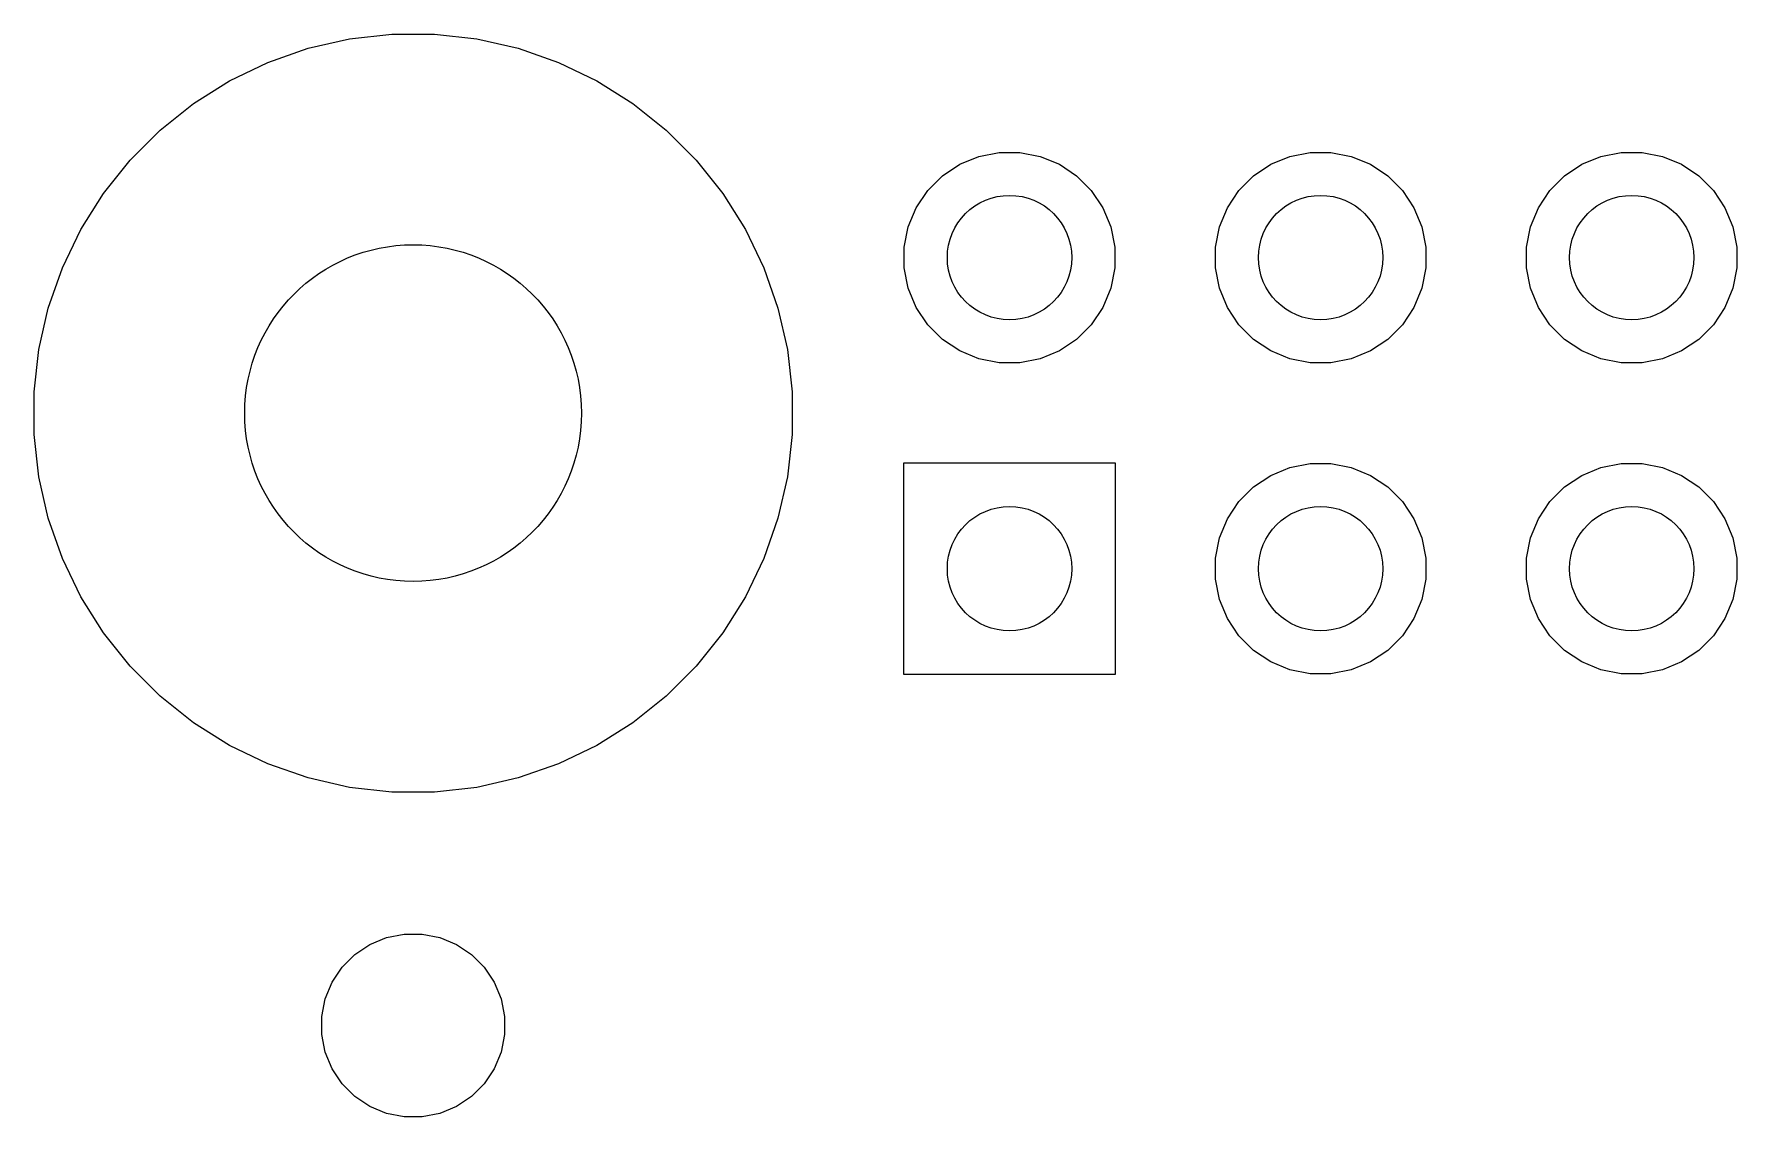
# Model space of a CAD drawing. Header units: inches. Extents: x 1.93 to 4.45, y -4.26 to -2.08.
# Drawn here: x 1.925 to 2.473, y -2.431 to -2.083 of the extents above; entities that cross this region are included whole.
import ezdxf

# ---------------------------------------------------------------- set-up
doc = ezdxf.new("R2010")
doc.units = ezdxf.units.IN
doc.header["$MEASUREMENT"] = 0
doc.layers.add('BLACK', color=250, linetype='CONTINUOUS')

msp = doc.modelspace()

# ---------------------------------------------------------------- linework, layer by layer
at = {"layer": 'BLACK', "linetype": 'CONTINUOUS'}
for p, q in [((2.01346, -2.08745), (2.0268, -2.0844)), ((2.0268, -2.0844), (2.0404, -2.08287)), ((2.0404, -2.08287), (2.05409, -2.08287)), ((2.05409, -2.08287), (2.06769, -2.0844)), ((2.06769, -2.0844), (2.08103, -2.08745)), ((2.00054, -2.09197), (2.01346, -2.08745)), ((2.08103, -2.08745), (2.09395, -2.09197)), ((1.98821, -2.09791), (2.00054, -2.09197)), ((2.09395, -2.09197), (2.10628, -2.09791)), ((1.97662, -2.10519), (1.98821, -2.09791)), ((2.10628, -2.09791), (2.11787, -2.10519)), ((1.96592, -2.11372), (1.97662, -2.10519)), ((2.11787, -2.10519), (2.12857, -2.11372)), ((1.95624, -2.1234), (1.96592, -2.11372)), ((2.12857, -2.11372), (2.13825, -2.1234)), ((1.94771, -2.1341), (1.95624, -2.1234)), ((2.13825, -2.1234), (2.14678, -2.1341)), ((2.22295, -2.12474), (2.22911, -2.12219)), ((2.22911, -2.12219), (2.23564, -2.12089)), ((2.23564, -2.12089), (2.24231, -2.12089)), ((2.24231, -2.12089), (2.24885, -2.12219)), ((2.24885, -2.12219), (2.255, -2.12474)), ((2.32295, -2.12474), (2.32911, -2.12219)), ((2.32911, -2.12219), (2.33564, -2.12089)), ((2.33564, -2.12089), (2.34231, -2.12089)), ((2.34231, -2.12089), (2.34885, -2.12219)), ((2.34885, -2.12219), (2.355, -2.12474)), ((2.42295, -2.12474), (2.42911, -2.12219)), ((2.42911, -2.12219), (2.43564, -2.12089)), ((2.43564, -2.12089), (2.44231, -2.12089)), ((2.44231, -2.12089), (2.44885, -2.12219)), ((2.44885, -2.12219), (2.455, -2.12474)), ((2.21269, -2.13316), (2.21741, -2.12844)), ((2.21741, -2.12844), (2.22295, -2.12474)), ((2.255, -2.12474), (2.26055, -2.12844)), ((2.26055, -2.12844), (2.26526, -2.13316)), ((2.31269, -2.13316), (2.31741, -2.12844)), ((2.31741, -2.12844), (2.32295, -2.12474)), ((2.355, -2.12474), (2.36055, -2.12844)), ((2.36055, -2.12844), (2.36526, -2.13316)), ((2.41269, -2.13316), (2.41741, -2.12844)), ((2.41741, -2.12844), (2.42295, -2.12474)), ((2.455, -2.12474), (2.46055, -2.12844)), ((2.46055, -2.12844), (2.46526, -2.13316)), ((1.94043, -2.14569), (1.94771, -2.1341)), ((2.14678, -2.1341), (2.15406, -2.14569)), ((2.20899, -2.1387), (2.21269, -2.13316)), ((2.26526, -2.13316), (2.26896, -2.1387)), ((2.30899, -2.1387), (2.31269, -2.13316)), ((2.36526, -2.13316), (2.36896, -2.1387)), ((2.40899, -2.1387), (2.41269, -2.13316)), ((2.46526, -2.13316), (2.46896, -2.1387)), ((2.20644, -2.14485), (2.20899, -2.1387)), ((2.26896, -2.1387), (2.27151, -2.14485)), ((2.30644, -2.14485), (2.30899, -2.1387)), ((2.36896, -2.1387), (2.37151, -2.14485)), ((2.40644, -2.14485), (2.40899, -2.1387)), ((2.46896, -2.1387), (2.47151, -2.14485)), ((1.93449, -2.15802), (1.94043, -2.14569)), ((2.15406, -2.14569), (2.16, -2.15802)), ((2.20514, -2.15139), (2.20644, -2.14485)), ((2.27151, -2.14485), (2.27281, -2.15139)), ((2.30514, -2.15139), (2.30644, -2.14485)), ((2.37151, -2.14485), (2.37281, -2.15139)), ((2.40514, -2.15139), (2.40644, -2.14485)), ((2.47151, -2.14485), (2.47281, -2.15139)), ((2.20514, -2.15806), (2.20514, -2.15139)), ((2.27281, -2.15139), (2.27281, -2.15806)), ((2.30514, -2.15806), (2.30514, -2.15139)), ((2.37281, -2.15139), (2.37281, -2.15806)), ((2.40514, -2.15806), (2.40514, -2.15139)), ((2.47281, -2.15139), (2.47281, -2.15806)), ((1.92997, -2.17094), (1.93449, -2.15802)), ((2.16, -2.15802), (2.16452, -2.17094)), ((2.20644, -2.16459), (2.20514, -2.15806)), ((2.27281, -2.15806), (2.27151, -2.16459)), ((2.30644, -2.16459), (2.30514, -2.15806)), ((2.37281, -2.15806), (2.37151, -2.16459)), ((2.40644, -2.16459), (2.40514, -2.15806)), ((2.47281, -2.15806), (2.47151, -2.16459)), ((2.20899, -2.17075), (2.20644, -2.16459)), ((2.27151, -2.16459), (2.26896, -2.17075)), ((2.30899, -2.17075), (2.30644, -2.16459)), ((2.37151, -2.16459), (2.36896, -2.17075)), ((2.40899, -2.17075), (2.40644, -2.16459)), ((2.47151, -2.16459), (2.46896, -2.17075)), ((1.92692, -2.18428), (1.92997, -2.17094)), ((2.16452, -2.17094), (2.16757, -2.18428)), ((2.21269, -2.17629), (2.20899, -2.17075)), ((2.26896, -2.17075), (2.26526, -2.17629)), ((2.31269, -2.17629), (2.30899, -2.17075)), ((2.36896, -2.17075), (2.36526, -2.17629)), ((2.41269, -2.17629), (2.40899, -2.17075)), ((2.46896, -2.17075), (2.46526, -2.17629)), ((2.21741, -2.18101), (2.21269, -2.17629)), ((2.26526, -2.17629), (2.26055, -2.18101)), ((2.31741, -2.18101), (2.31269, -2.17629)), ((2.36526, -2.17629), (2.36055, -2.18101)), ((2.41741, -2.18101), (2.41269, -2.17629)), ((2.46526, -2.17629), (2.46055, -2.18101)), ((2.22295, -2.18471), (2.21741, -2.18101)), ((2.26055, -2.18101), (2.255, -2.18471)), ((2.32295, -2.18471), (2.31741, -2.18101)), ((2.36055, -2.18101), (2.355, -2.18471)), ((2.42295, -2.18471), (2.41741, -2.18101)), ((2.46055, -2.18101), (2.455, -2.18471)), ((1.92539, -2.19788), (1.92692, -2.18428)), ((2.16757, -2.18428), (2.1691, -2.19788)), ((2.22911, -2.18726), (2.22295, -2.18471)), ((2.23564, -2.18856), (2.22911, -2.18726)), ((2.24231, -2.18856), (2.23564, -2.18856)), ((2.24885, -2.18726), (2.24231, -2.18856)), ((2.255, -2.18471), (2.24885, -2.18726)), ((2.32911, -2.18726), (2.32295, -2.18471)), ((2.33564, -2.18856), (2.32911, -2.18726)), ((2.34231, -2.18856), (2.33564, -2.18856)), ((2.34885, -2.18726), (2.34231, -2.18856)), ((2.355, -2.18471), (2.34885, -2.18726)), ((2.42911, -2.18726), (2.42295, -2.18471)), ((2.43564, -2.18856), (2.42911, -2.18726)), ((2.44231, -2.18856), (2.43564, -2.18856)), ((2.44885, -2.18726), (2.44231, -2.18856)), ((2.455, -2.18471), (2.44885, -2.18726)), ((1.92539, -2.21157), (1.92539, -2.19788)), ((2.1691, -2.19788), (2.1691, -2.21157)), ((1.92692, -2.22517), (1.92539, -2.21157)), ((2.1691, -2.21157), (2.16757, -2.22517)), ((2.20498, -2.28872), (2.20498, -2.22072)), ((2.20498, -2.22072), (2.27298, -2.22072)), ((2.27298, -2.22072), (2.27298, -2.28872)), ((2.32295, -2.22474), (2.32911, -2.22219)), ((2.32911, -2.22219), (2.33564, -2.22089)), ((2.33564, -2.22089), (2.34231, -2.22089)), ((2.34231, -2.22089), (2.34885, -2.22219)), ((2.34885, -2.22219), (2.355, -2.22474)), ((2.42295, -2.22474), (2.42911, -2.22219)), ((2.42911, -2.22219), (2.43564, -2.22089)), ((2.43564, -2.22089), (2.44231, -2.22089)), ((2.44231, -2.22089), (2.44885, -2.22219)), ((2.44885, -2.22219), (2.455, -2.22474)), ((1.92997, -2.23851), (1.92692, -2.22517)), ((2.16757, -2.22517), (2.16452, -2.23851)), ((2.31741, -2.22844), (2.32295, -2.22474)), ((2.355, -2.22474), (2.36055, -2.22844)), ((2.41741, -2.22844), (2.42295, -2.22474)), ((2.455, -2.22474), (2.46055, -2.22844)), ((2.30899, -2.2387), (2.31269, -2.23316)), ((2.31269, -2.23316), (2.31741, -2.22844)), ((2.36055, -2.22844), (2.36526, -2.23316)), ((2.36526, -2.23316), (2.36896, -2.2387)), ((2.40899, -2.2387), (2.41269, -2.23316)), ((2.41269, -2.23316), (2.41741, -2.22844)), ((2.46055, -2.22844), (2.46526, -2.23316)), ((2.46526, -2.23316), (2.46896, -2.2387)), ((1.93449, -2.25143), (1.92997, -2.23851)), ((2.16452, -2.23851), (2.16, -2.25143)), ((2.30644, -2.24485), (2.30899, -2.2387)), ((2.36896, -2.2387), (2.37151, -2.24485)), ((2.40644, -2.24485), (2.40899, -2.2387)), ((2.46896, -2.2387), (2.47151, -2.24485)), ((2.30514, -2.25139), (2.30644, -2.24485)), ((2.37151, -2.24485), (2.37281, -2.25139)), ((2.40514, -2.25139), (2.40644, -2.24485)), ((2.47151, -2.24485), (2.47281, -2.25139)), ((1.94043, -2.26376), (1.93449, -2.25143)), ((2.16, -2.25143), (2.15406, -2.26376)), ((2.30514, -2.25806), (2.30514, -2.25139)), ((2.37281, -2.25139), (2.37281, -2.25806)), ((2.40514, -2.25806), (2.40514, -2.25139)), ((2.47281, -2.25139), (2.47281, -2.25806)), ((2.30644, -2.26459), (2.30514, -2.25806)), ((2.37281, -2.25806), (2.37151, -2.26459)), ((2.40644, -2.26459), (2.40514, -2.25806)), ((2.47281, -2.25806), (2.47151, -2.26459)), ((1.94771, -2.27535), (1.94043, -2.26376)), ((2.15406, -2.26376), (2.14678, -2.27535)), ((2.30899, -2.27075), (2.30644, -2.26459)), ((2.37151, -2.26459), (2.36896, -2.27075)), ((2.40899, -2.27075), (2.40644, -2.26459)), ((2.47151, -2.26459), (2.46896, -2.27075)), ((2.31269, -2.27629), (2.30899, -2.27075)), ((2.36896, -2.27075), (2.36526, -2.27629)), ((2.41269, -2.27629), (2.40899, -2.27075)), ((2.46896, -2.27075), (2.46526, -2.27629)), ((1.95624, -2.28605), (1.94771, -2.27535)), ((2.14678, -2.27535), (2.13825, -2.28605)), ((2.31741, -2.28101), (2.31269, -2.27629)), ((2.36526, -2.27629), (2.36055, -2.28101)), ((2.41741, -2.28101), (2.41269, -2.27629)), ((2.46526, -2.27629), (2.46055, -2.28101)), ((2.32295, -2.28471), (2.31741, -2.28101)), ((2.36055, -2.28101), (2.355, -2.28471)), ((2.42295, -2.28471), (2.41741, -2.28101)), ((2.46055, -2.28101), (2.455, -2.28471)), ((1.96592, -2.29573), (1.95624, -2.28605)), ((2.13825, -2.28605), (2.12857, -2.29573)), ((2.32911, -2.28726), (2.32295, -2.28471)), ((2.33564, -2.28856), (2.32911, -2.28726)), ((2.34885, -2.28726), (2.34231, -2.28856)), ((2.355, -2.28471), (2.34885, -2.28726)), ((2.42911, -2.28726), (2.42295, -2.28471)), ((2.43564, -2.28856), (2.42911, -2.28726)), ((2.44885, -2.28726), (2.44231, -2.28856)), ((2.455, -2.28471), (2.44885, -2.28726)), ((2.27298, -2.28872), (2.20498, -2.28872)), ((2.34231, -2.28856), (2.33564, -2.28856)), ((2.44231, -2.28856), (2.43564, -2.28856)), ((1.97662, -2.30426), (1.96592, -2.29573)), ((2.12857, -2.29573), (2.11787, -2.30426)), ((1.98821, -2.31154), (1.97662, -2.30426)), ((2.11787, -2.30426), (2.10628, -2.31154)), ((2.00054, -2.31748), (1.98821, -2.31154)), ((2.10628, -2.31154), (2.09395, -2.31748)), ((2.01346, -2.322), (2.00054, -2.31748)), ((2.09395, -2.31748), (2.08103, -2.322)), ((2.0268, -2.32505), (2.01346, -2.322)), ((2.0404, -2.32658), (2.0268, -2.32505)), ((2.06769, -2.32505), (2.05409, -2.32658)), ((2.08103, -2.322), (2.06769, -2.32505)), ((2.05409, -2.32658), (2.0404, -2.32658)), ((2.02851, -2.37875), (2.03332, -2.37553)), ((2.03332, -2.37553), (2.03867, -2.37332)), ((2.03867, -2.37332), (2.04435, -2.37219)), ((2.04435, -2.37219), (2.05014, -2.37219)), ((2.05014, -2.37219), (2.05582, -2.37332)), ((2.05582, -2.37332), (2.06116, -2.37553)), ((2.06116, -2.37553), (2.06598, -2.37875)), ((2.02442, -2.38284), (2.02851, -2.37875)), ((2.06598, -2.37875), (2.07007, -2.38284)), ((2.0212, -2.38766), (2.02442, -2.38284)), ((2.07007, -2.38284), (2.07329, -2.38766)), ((2.01899, -2.393), (2.0212, -2.38766)), ((2.07329, -2.38766), (2.0755, -2.393)), ((2.01786, -2.39868), (2.01899, -2.393)), ((2.0755, -2.393), (2.07663, -2.39868)), ((2.01786, -2.40447), (2.01786, -2.39868)), ((2.07663, -2.39868), (2.07663, -2.40447)), ((2.01899, -2.41015), (2.01786, -2.40447)), ((2.07663, -2.40447), (2.0755, -2.41015)), ((2.0212, -2.41549), (2.01899, -2.41015)), ((2.0755, -2.41015), (2.07329, -2.41549)), ((2.02442, -2.42031), (2.0212, -2.41549)), ((2.07329, -2.41549), (2.07007, -2.42031)), ((2.02851, -2.4244), (2.02442, -2.42031)), ((2.03332, -2.42762), (2.02851, -2.4244)), ((2.06598, -2.4244), (2.06116, -2.42762)), ((2.07007, -2.42031), (2.06598, -2.4244)), ((2.03867, -2.42983), (2.03332, -2.42762)), ((2.04435, -2.43096), (2.03867, -2.42983)), ((2.05582, -2.42983), (2.05014, -2.43096)), ((2.06116, -2.42762), (2.05582, -2.42983)), ((2.05014, -2.43096), (2.04435, -2.43096))]:
    msp.add_line(p, q, dxfattribs=at)
at = {"layer": 'BLACK'}
for centre, radius in [((2.23898, -2.15472), 0.02), ((2.33898, -2.15472), 0.02), ((2.43898, -2.15472), 0.02), ((2.04724, -2.20472), 0.05413), ((2.04724, -2.20472), 0.05413), ((2.23898, -2.25472), 0.02), ((2.33898, -2.25472), 0.02), ((2.43898, -2.25472), 0.02)]:
    msp.add_circle(centre, radius, dxfattribs=at)
at = {"layer": 'WHITE'}
for centre in [(2.23898, -2.15472), (2.33898, -2.15472), (2.43898, -2.15472), (2.23898, -2.25472), (2.33898, -2.25472), (2.43898, -2.25472)]:
    msp.add_circle(centre, 0.02, dxfattribs=at)

doc.saveas('drawing.dxf')
